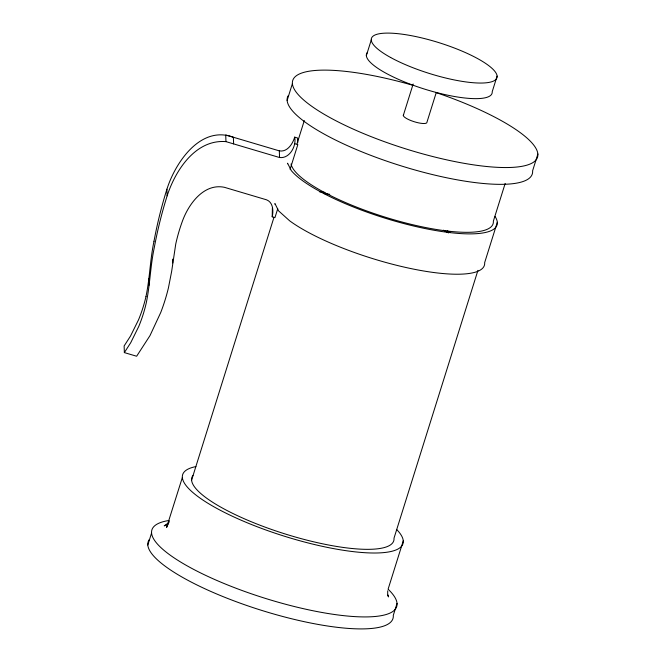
<?xml version="1.0" encoding="UTF-8"?>
<svg xmlns="http://www.w3.org/2000/svg" width="662" height="662" viewBox="0 0 662 662"><rect width="100%" height="100%" fill="white"/><g stroke="black" fill="none" stroke-linecap="round" stroke-linejoin="round"><path stroke-width="0.99" d="M387.717 590.802L387.675 593.922L388.528 596.917L387.618 595.088M146.004 296.419C149.835 278.214 150.117 259.479 153.998 241.266M277.734 208.745L274.953 217.616L272.223 216.805C273.588 210.93 273.149 202.332 266.587 199.825L224.327 187.288C203.879 183.117 188.835 203.813 182.588 220.678A187.876 181.777 3 0 0 175.744 244.038L171.673 271.263L168.413 287.953A208.042 201.289 3 0 1 160.725 312.538L149.976 335.634L136.637 356.239L124.357 352.598L130.712 342.734L138.755 326.457A153.418 148.437 3 0 0 146.228 303.055C150.059 284.859 150.34 266.116 154.221 247.911A468.845 453.627 3 0 1 167.138 195.844C175.422 170.333 195.538 139.136 225.957 141.627L279.546 157.515C289.675 158.872 296.626 145.946 294.673 137.142L297.594 138.01L297.759 142.752M272.372 208.207L272.223 216.805M274.813 204.119L274.945 203.524L278.57 210.847L289.65 220.818A109.892 26.96 17.4 0 0 409.042 268.176A109.892 26.96 17.4 0 0 484.658 262.64L497.303 222.291M287.457 163.779L287.589 163.183L291.214 170.498A109.892 26.96 17.4 0 0 417.705 226.958A109.892 26.96 17.4 0 0 495.102 216.524M147.816 545.008L151.565 533.026M287.134 100.442L292.397 83.644M182.356 477.509L166.601 527.407L169.323 521.482M191.608 480.157L273.994 217.26M297.015 143.778L304.297 120.558M290.097 169.298L297.817 144.647L294.896 143.786M366.351 55.633L371.241 40.026M403.307 115.445L413.154 84.033M436.184 92.771L426.949 122.222A12.355 3.029 17.4 0 1 413.858 121.609A12.355 3.029 17.4 0 1 403.646 114.716M497.104 76.113L492.214 91.72A65.77 16.136 17.4 0 1 424.119 88.965A65.77 16.136 17.4 0 1 367.427 52.43M477.939 270.369L394.006 538.189A105.771 25.95 17.4 0 1 285.636 534.118A105.771 25.95 17.4 0 1 192.948 475.49M505.18 183.424L493.356 221.166A105.771 25.95 17.4 0 1 395.917 220.347A105.771 25.95 17.4 0 1 291.065 163.953M388.073 589.279L403.257 540.837M397.035 603.405L393.286 615.387A128.271 31.47 17.4 0 1 262.624 610.687A128.271 31.47 17.4 0 1 149.198 539.687M537.867 154.023L532.604 170.821A128.271 31.47 17.4 0 1 403.729 166.675A128.271 31.47 17.4 0 1 288.028 95.932M294.673 137.142C292.761 143.795 287.308 152.343 279.323 150.87L225.734 134.982L225.957 141.627M153.989 241.266A468.845 453.627 3 0 1 166.915 189.208C175.314 162.496 200.669 124.911 233.388 137.257L233.612 143.894M167.983 523.203L164.209 525.86L167.8 524.428M279.323 150.87L279.546 157.515M172.583 259.156L172.716 262.946M166.907 189.208L167.13 195.844M148.859 278.528L149.082 285.165M124.357 352.598L124.133 345.961L130.488 336.089L138.532 319.812A153.418 148.437 3 0 0 146.004 296.419M435.646 92.423A128.271 31.47 17.4 0 1 514.473 167.238A128.271 31.47 17.4 0 1 306.398 102.262A128.271 31.47 17.4 0 1 412.335 85.141M388.462 589.544A128.271 31.47 17.4 0 1 264.179 598.018A128.271 31.47 17.4 0 1 169.124 520.464M396.596 529.426A115.436 28.317 17.4 0 1 284.47 536.237A115.436 28.317 17.4 0 1 195.894 466.594M319.398 191.781A109.892 26.96 17.4 0 1 324.868 192.427M447.065 230.682A109.892 26.96 17.4 0 1 450.508 232.503M323.586 193.519A105.771 25.95 17.4 0 1 329.75 194.314M443.416 230.177A105.771 25.95 17.4 0 1 448.613 232.916M390.688 57.528A65.77 16.136 17.4 0 0 495.333 79.97A65.77 16.136 17.4 0 0 416.497 36.716A65.77 16.136 17.4 0 0 390.688 57.528"/></g></svg>
